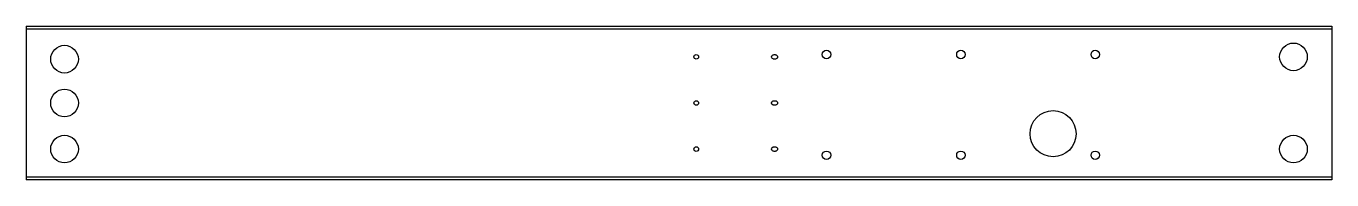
# Model space of a CAD drawing. Header units: millimetres. Extents: x 0 to 1700, y -66 to 134.
import ezdxf

# ---------------------------------------------------------------- set-up
doc = ezdxf.new("R2010")
doc.units = ezdxf.units.MM

msp = doc.modelspace()

# ---------------------------------------------------------------- linework, layer by layer
at = {"color": 7, "linetype": 'Continuous', "lineweight": 25}
for p, q in [((0, 134.3), (0, -65.7)), ((0, 134.3), (1700, 134.3)), ((1700, 130.3), (0, 130.3)), ((1700, 134.3), (1700, -65.7)), ((0, -61.7), (1700, -61.7)), ((1700, -65.7), (0, -65.7))]:
    msp.add_line(p, q, dxfattribs=at)
at = {"color": 7, "linetype": 'Continuous', "lineweight": 25, "flags": 128}
for points in [[(978.4, 94.3), (978.3, 93.8), (978.1, 93.2), (977.8, 92.8), (977.5, 92.3), (977, 92), (976.4, 91.7), (975.8, 91.5), (975.1, 91.3), (974.5, 91.3), (973.8, 91.3), (973.1, 91.5), (972.5, 91.7), (971.9, 92), (971.5, 92.3), (971.1, 92.8), (970.8, 93.2), (970.6, 93.8), (970.5, 94.3), (970.6, 94.8), (970.8, 95.3), (971.1, 95.8), (971.5, 96.2), (971.9, 96.6), (972.5, 96.9), (973.1, 97.1), (973.8, 97.2), (974.5, 97.3), (975.1, 97.2), (975.8, 97.1), (976.4, 96.9), (977, 96.6), (977.5, 96.2), (977.8, 95.8), (978.1, 95.3), (978.3, 94.8), (978.4, 94.3)], [(978.4, 34.3), (978.3, 33.8), (978.1, 33.2), (977.8, 32.8), (977.5, 32.3), (977, 32), (976.4, 31.7), (975.8, 31.5), (975.1, 31.3), (974.5, 31.3), (973.8, 31.3), (973.1, 31.5), (972.5, 31.7), (971.9, 32), (971.5, 32.3), (971.1, 32.8), (970.8, 33.2), (970.6, 33.8), (970.5, 34.3), (970.6, 34.8), (970.8, 35.3), (971.1, 35.8), (971.5, 36.2), (971.9, 36.6), (972.5, 36.9), (973.1, 37.1), (973.8, 37.2), (974.5, 37.3), (975.1, 37.2), (975.8, 37.1), (976.4, 36.9), (977, 36.6), (977.5, 36.2), (977.8, 35.8), (978.1, 35.3), (978.3, 34.8), (978.4, 34.3)], [(978.4, -25.7), (978.3, -26.2), (978.1, -26.8), (977.8, -27.2), (977.5, -27.7), (977, -28), (976.4, -28.3), (975.8, -28.5), (975.1, -28.7), (974.5, -28.7), (973.8, -28.7), (973.1, -28.5), (972.5, -28.3), (971.9, -28), (971.5, -27.7), (971.1, -27.2), (970.8, -26.8), (970.6, -26.2), (970.5, -25.7), (970.6, -25.2), (970.8, -24.7), (971.1, -24.2), (971.5, -23.8), (971.9, -23.4), (972.5, -23.1), (973.1, -22.9), (973.8, -22.8), (974.5, -22.7), (975.1, -22.8), (975.8, -22.9), (976.4, -23.1), (977, -23.4), (977.5, -23.8), (977.8, -24.2), (978.1, -24.7), (978.3, -25.2), (978.4, -25.7)]]:
    msp.add_lwpolyline(points, dxfattribs=at)
at = {"color": 7, "linetype": 'Continuous', "lineweight": 25}
for centre, radius in [((50, 91.3), 18), ((1042, 97.3), 5.5), ((1217, 97.3), 5.5), ((1392, 97.3), 5.5), ((1650, 94.3), 18), ((872.5, 94.3), 3), ((50, 34.3), 18), ((872.5, 34.3), 3), ((1337, -5.7), 30), ((50, -25.7), 18), ((1650, -25.7), 18), ((872.5, -25.7), 3), ((1042, -33.7), 5.5), ((1217, -33.7), 5.5), ((1392, -33.7), 5.5)]:
    msp.add_circle(centre, radius, dxfattribs=at)

doc.saveas('drawing.dxf')
